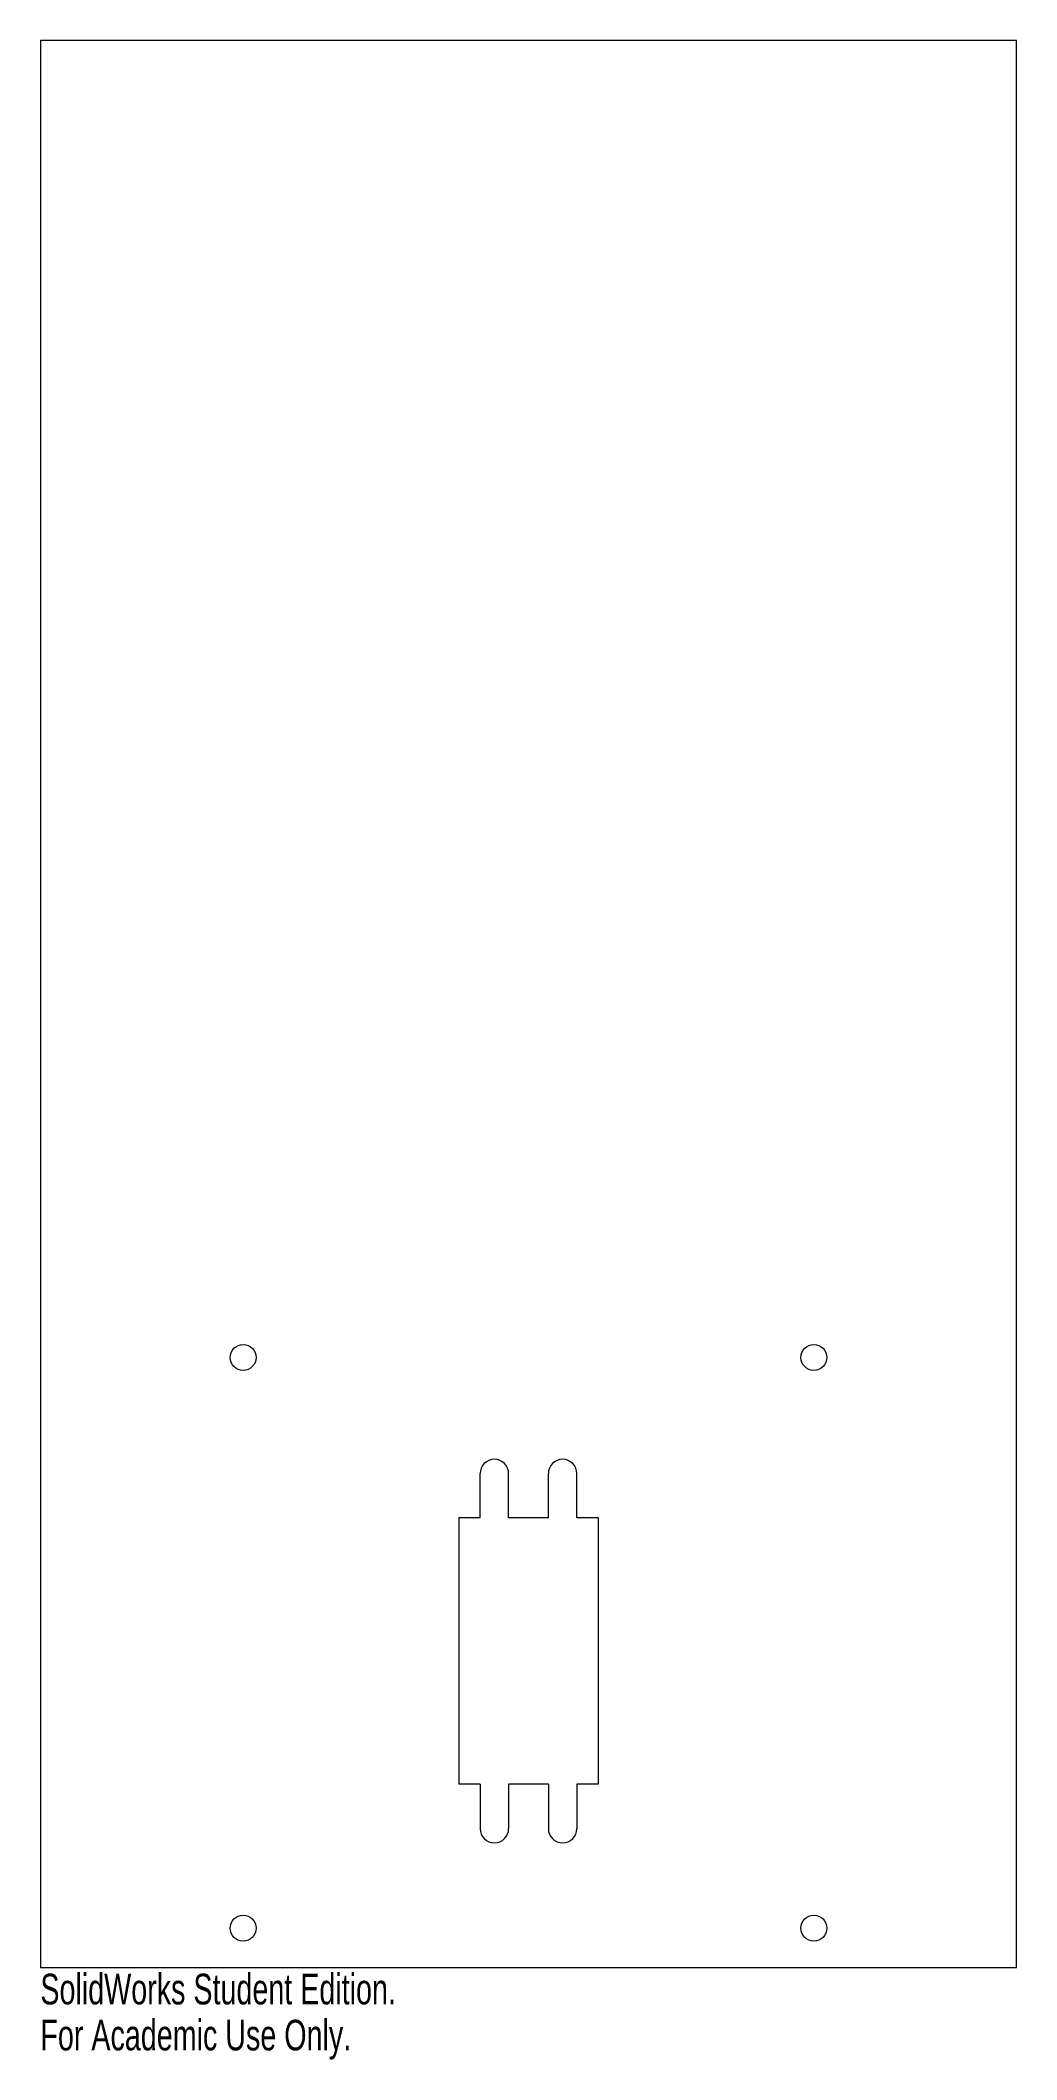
# Model space of a CAD drawing. Header units: millimetres. Extents: x -77 to 77, y -284 to 34.
import ezdxf

# ---------------------------------------------------------------- set-up
doc = ezdxf.new("R2010")
doc.units = ezdxf.units.MM
doc.styles.add('SLDTEXTSTYLE0', font='TXT', dxfattribs={"width": 0.7})

msp = doc.modelspace()

# ---------------------------------------------------------------- linework, layer by layer
at = {"color": 7, "linetype": 'Continuous', "lineweight": 15}
for p, q in [((-77, 34.34), (-77, -269.66)), ((77, 34.34), (-77, 34.34)), ((77, -269.66), (77, 34.34)), ((-7.63, -198.76), (-7.63, -191.76)), ((-3.13, -198.76), (-3.13, -191.76)), ((3.13, -198.76), (3.13, -191.76)), ((7.63, -198.76), (7.63, -191.76)), ((-11, -198.76), (-11, -240.76)), ((-7.63, -198.76), (-11, -198.76)), ((3.13, -198.76), (-3.13, -198.76)), ((11, -198.76), (7.63, -198.76)), ((11, -198.76), (11, -240.76)), ((-7.63, -240.76), (-11, -240.76)), ((-7.63, -240.76), (-7.63, -247.76)), ((3.13, -240.76), (-3.13, -240.76)), ((-3.13, -240.76), (-3.13, -247.76)), ((3.13, -240.76), (3.13, -247.76)), ((11, -240.76), (7.63, -240.76)), ((7.63, -240.76), (7.63, -247.76)), ((-77, -269.66), (77, -269.66))]:
    msp.add_line(p, q, dxfattribs=at)
for centre in [(-45.02, -173.44), (45.02, -173.44), (-45.02, -263.48), (45.02, -263.48)]:
    msp.add_circle(centre, 2.05, dxfattribs=at)
for centre, start, end in [((-5.38, -191.76), 0, 180), ((5.38, -191.76), 0, 180), ((-5.38, -247.76), 180, 0), ((5.38, -247.76), 180, 0)]:
    msp.add_arc(centre, 2.25, start, end, dxfattribs=at)

# ---------------------------------------------------------------- texts
at = {"color": 7, "linetype": 'Continuous', "char_height": 4.8336, "attachment_point": 1, "style": 'SLDTEXTSTYLE0'}
for s, insert in [('SolidWorks Student Edition.', (-77, -270.67)), ('For Academic Use Only.', (-77, -277.93))]:
    msp.add_mtext(s, dxfattribs=dict(at, insert=insert))

doc.saveas('drawing.dxf')
